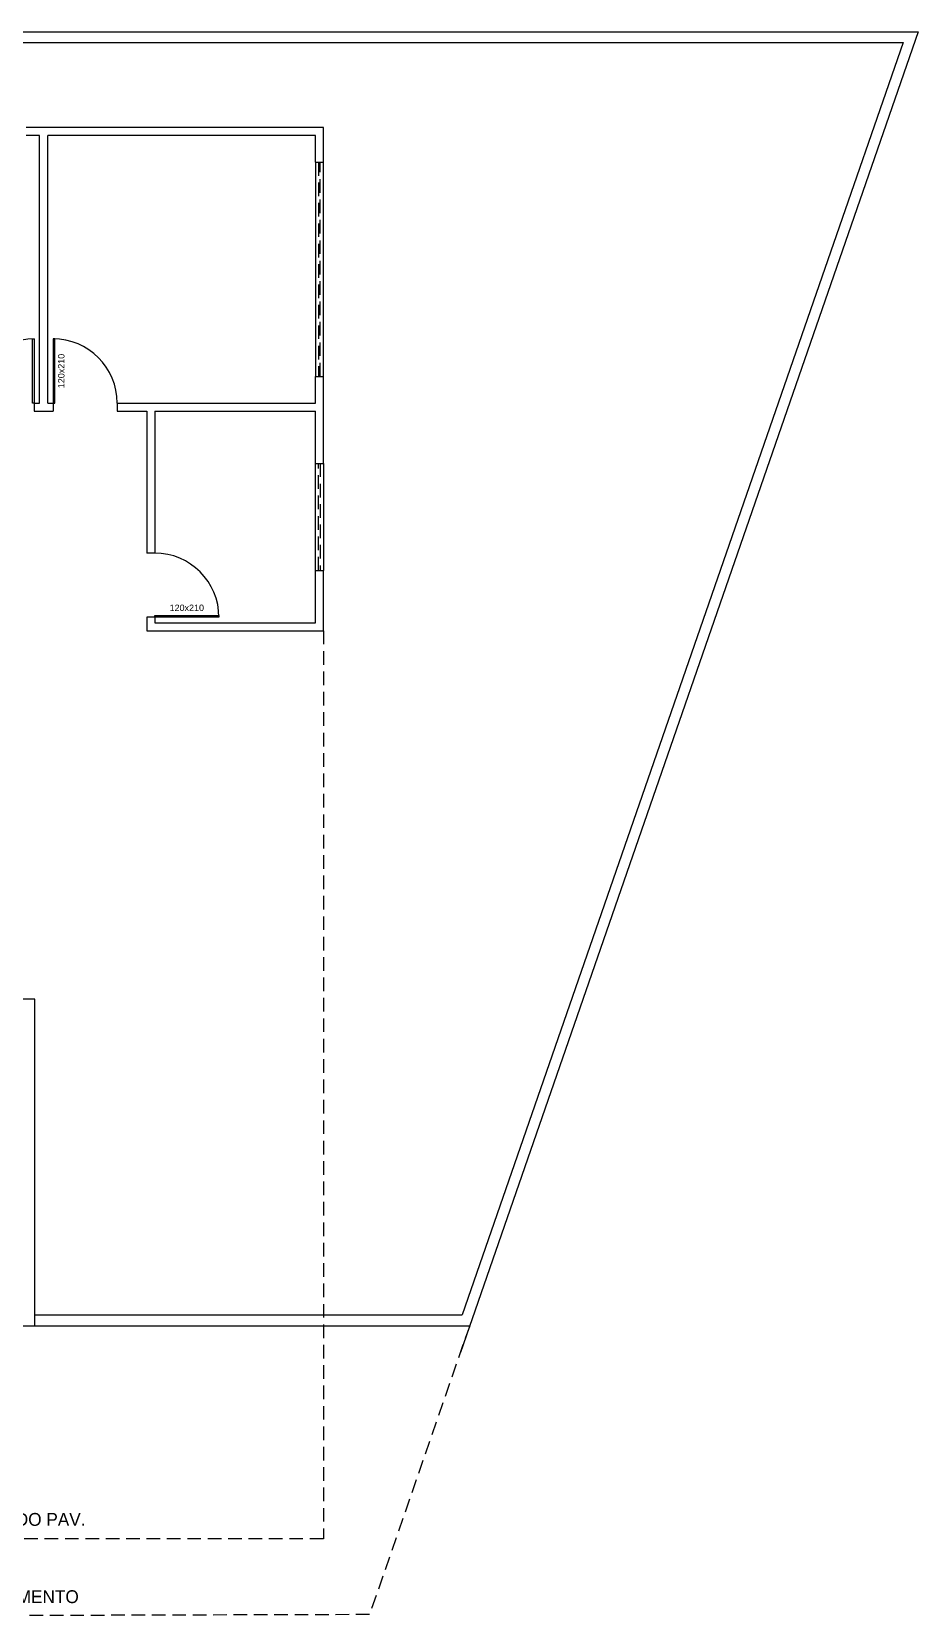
# Model space of a CAD drawing. Header units: centimetres. Extents: x 45464 to 689103, y 12036 to 15025.
# Drawn here: x 687447 to 689103, y 12059 to 15025 of the extents above; entities that cross this region are included whole.
import ezdxf
from ezdxf.enums import TextEntityAlignment as Align

# ---------------------------------------------------------------- set-up
doc = ezdxf.new("R2010")
doc.units = ezdxf.units.CM
doc.header["$LTSCALE"] = 4
doc.linetypes.add('DASHED2', pattern=[9.525, 6.35, -3.175])
for name, color, linetype in [('0.1', 1, 'Continuous'), ('0.4', 4, 'Continuous'), ('0.6', 6, 'Continuous'), ('02-CONT', 2, 'Continuous'), ('C-TEXTO-02', 2, 'Continuous')]:
    doc.layers.add(name, color=color, linetype=linetype)
doc.styles.add('2mm 1-50', font='arial.ttf', dxfattribs={"height": 0.1})
doc.styles.add('Símbolos', font='ERASLGHT.TTF')

# ---------------------------------------------------------------- blocks, each defined once
blk = doc.blocks.new('1_00e-flat-12-flat-1')
at = {"color": 1}
blk.add_arc((-34.1, -62.7), 120, 0, 90, dxfattribs=at)
at = {"layer": '02-CONT'}
blk.add_lwpolyline([(-34.1, -62.7), (-30.5, -62.7), (-30.5, 57.3), (-34.1, 57.3)], close=True, dxfattribs=at)
blk = doc.blocks.new('1_00e-flat-11-flat-1')
at = {"color": 1}
blk.add_arc((34.1, -62.7), 120, 90, 180, dxfattribs=at)
at = {"layer": '02-CONT'}
blk.add_lwpolyline([(34.1, -62.7), (30.5, -62.7), (30.5, 57.3), (34.1, 57.3)], close=True, dxfattribs=at)
blk = doc.blocks.new('1_00e-flat-10-flat-1')
at = {"color": 1}
blk.add_arc((-62.7, -34.1), 120, 0, 90, dxfattribs=at)
at = {"layer": '02-CONT'}
blk.add_lwpolyline([(-62.7, -34.1), (-62.7, -30.5), (57.3, -30.5), (57.3, -34.1)], close=True, dxfattribs=at)

msp = doc.modelspace()

# ---------------------------------------------------------------- linework, layer by layer
at = {"layer": '0.1', "linetype": 'DASHED2'}
for p, q in [((687983.2, 14781.6), (687983.2, 14381.6)), ((687986.2, 14381.6), (687986.2, 14781.6)), ((687983.2, 14019.1), (687983.2, 14219.1)), ((687986.2, 14219.1), (687986.2, 14019.1)), ((688265.5, 12608.8), (688078.4, 12069.3)), ((688078.4, 12069.3), (684237.9, 12058.8))]:
    msp.add_line(p, q, dxfattribs=at)
msp.add_lwpolyline([(687992.2, 13906.6), (687992.2, 12210.6), (684237.9, 12210.9)], dxfattribs=at)
at = {"layer": '0.4'}
for p, q in [((687452.9, 12628.8), (688251.3, 12628.8)), ((687452.9, 12608.8), (688265.5, 12608.8))]:
    msp.add_line(p, q, dxfattribs=at)
for points in [[(684212.9, 15025.1), (689103.4, 15025.1), (688248.2, 12558.8)], [(684237.9, 15005.1), (689075.3, 15005.1), (688251.3, 12628.8)]]:
    msp.add_lwpolyline(points, dxfattribs=at)
at = {"layer": '0.6'}
for p, q in [((687977.2, 14781.6), (687992.2, 14781.6)), ((687977.2, 14781.6), (687977.2, 14381.6)), ((687992.2, 14381.6), (687992.2, 14781.6)), ((687977.2, 14381.6), (687992.2, 14381.6)), ((687452.2, 14331.6), (687452.2, 14316.6)), ((687487.2, 14331.6), (687487.2, 14316.6)), ((687607.2, 14331.6), (687607.2, 14316.6)), ((687977.2, 14219.1), (687992.2, 14219.1)), ((687977.2, 14019.1), (687977.2, 14219.1)), ((687992.2, 14219.1), (687992.2, 14019.1)), ((687677.2, 14051.6), (687662.2, 14051.6)), ((687977.2, 14019.1), (687992.2, 14019.1)), ((687677.2, 13931.6), (687662.2, 13931.6))]:
    msp.add_line(p, q, dxfattribs=at)
for points in [[(687477.2, 14846.6), (687437.2, 14846.6)], [(687452.2, 14331.6), (687462.2, 14331.6), (687462.2, 14831.6), (687437.2, 14831.6)], [(687992.2, 14781.6), (687992.2, 14846.6), (687462.2, 14846.6)], [(687477.2, 14331.6), (687477.2, 14831.6)], [(687977.2, 14781.6), (687977.2, 14831.6), (687477.2, 14831.6)], [(687607.2, 14331.6), (687977.2, 14331.6), (687977.2, 14381.6)], [(687992.2, 14316.6), (687992.2, 14381.6)], [(687477.2, 14331.6), (687487.2, 14331.6)], [(687992.2, 14219.1), (687992.2, 14331.6)], [(687452.2, 14316.6), (687477.2, 14316.6)], [(687462.2, 14316.6), (687487.2, 14316.6)], [(687607.2, 14316.6), (687662.2, 14316.6)], [(687662.2, 14316.6), (687662.2, 14051.6)], [(687677.2, 14316.6), (687977.2, 14316.6)], [(687677.2, 14316.6), (687677.2, 14051.6)], [(687977.2, 14219.1), (687977.2, 14316.6)], [(687662.2, 13931.6), (687662.2, 13906.6), (687992.2, 13906.6), (687992.2, 14019.1)], [(687677.2, 13931.6), (687677.2, 13921.6), (687977.2, 13921.6), (687977.2, 14019.1)], [(687327.9, 12608.8), (687452.9, 12608.8), (687452.9, 13218.8), (687227.9, 13218.8)]]:
    msp.add_lwpolyline(points, dxfattribs=at)

# ---------------------------------------------------------------- block references
for name, p in [('1_00e-flat-11-flat-1', (687418.1, 14394.3)), ('1_00e-flat-12-flat-1', (687521.3, 14394.3)), ('1_00e-flat-10-flat-1', (687739.9, 13965.7))]:
    msp.add_blockref(name, p, dxfattribs=at)

# ---------------------------------------------------------------- texts
at = {"layer": '02-CONT', "style": '2mm 1-50'}
msp.add_text('120x210', height=12, rotation=90, dxfattribs=at).set_placement((687502.6, 14391.6), align=Align.MIDDLE_CENTER)
msp.add_text('120x210', height=12, dxfattribs=at).set_placement((687737.1, 13949.4), align=Align.MIDDLE_CENTER)

# ---------------------------------------------------------------- next in the draw order: texts
at = {"layer": 'C-TEXTO-02', "char_height": 24, "width": 536.359, "attachment_point": 1, "style": 'Símbolos', "bg_fill": 2}
for s, insert in [('PROJ. SEGUNDO PAV.', (687200.1, 12259.1)), ('PROJ. ALINHAMENTO', (687200.1, 12114.8))]:
    msp.add_mtext(s, dxfattribs=dict(at, insert=insert))

doc.saveas('drawing.dxf')
